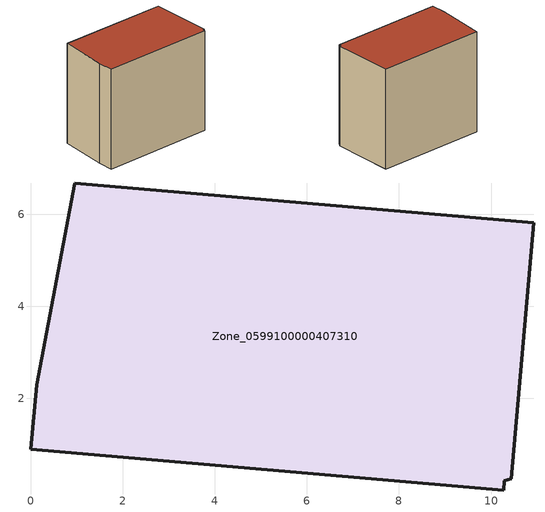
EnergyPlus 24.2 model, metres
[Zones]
Zone_0599100000407310
 floor ground (C_G): 0.95,6.68 10.93,5.82 10.44,0.25 10.29,0.21 10.28,0.01 0,0.9 0.12,2.3 z0
 wall outside (C_F): 0,0.9 10.28,0.01 10.29,0.21 10.44,0.25 10.93,5.82 0.95,6.68 0.12,2.3 0,0.9 z0:9.14
 roof outside (C_R): 0.95,6.68 0.12,2.3 0,0.9 10.28,0.01 10.29,0.21 10.44,0.25 10.93,5.82 z9.14
[BUILDING]
Pand.0599100000407310: North Axis=0; Terrain=City; Loads Convergence Tolerance Value=0.04; Temperature Convergence Tolerance Value=0.4; Solar Distribution=FullExterior; Maximum Number of Warmup Days=25; Minimum Number of Warmup Days=1
[Site:Location]
Rotterdam.The.Hague.AP_ZH_NLD Design_Conditions: Latitude=51.96; Longitude=4.45; Time Zone=1; Elevation=-4.5
[SITE:GROUNDTEMPERATURE:BUILDINGSURFACE]
18, 18, 18, 18, 18, 18, 18, 18, 18, 18, 18, 18
[MATERIAL] Thermal Absorptance=0.9; Solar Absorptance=0.7; Visible Absorptance=0.7
Name | Roughness | Thickness | Conductivity | Density | Specific Heat
G.TI.2006-2014 | MediumSmooth | 0.15 | 0.06 | 540 | 1210
F.TI.2006-2014 | Rough | 0.3 | 0.12 | 1920 | 840
R.TI.2006-2014 | MediumRough | 0.2 | 0.08 | 1500 | 1000
[CONSTRUCTION]
C_G: G.TI.2006-2014
C_F: F.TI.2006-2014
C_R: R.TI.2006-2014
[ZONE]
Zone_0599100000407310: Type=1; Multiplier=1; Ceiling Height=Autocalculate; Volume=Autocalculate; Floor Area=autocalculate; Part of Total Floor Area=Yes
[ZONEINFILTRATION:DESIGNFLOWRATE]
Infil_Zone_0599100000407310: Zone or ZoneList or Space or SpaceList=Zone_0599100000407310; Schedule=AlwaysOn; Design Flow Rate Calculation Method=Flow/Area; Flow Rate per Floor Area=0.0015; Constant Term Coefficient=1; Temperature Term Coefficient=0; Velocity Term Coefficient=0; Velocity Squared Term Coefficient=0
[HVACTEMPLATE:ZONE:IDEALLOADSAIRSYSTEM]
Zone_0599100000407310: Maximum Heating Supply Air Temperature=50; Minimum Cooling Supply Air Temperature=13; Maximum Heating Supply Air Humidity Ratio=0.0156; Minimum Cooling Supply Air Humidity Ratio=0.0077; Heating Limit=NoLimit; Cooling Limit=NoLimit; Dehumidification Control Type=ConstantSensibleHeatRatio; Cooling Sensible Heat Ratio=0.7; Dehumidification Setpoint=60; Humidification Control Type=None; Humidification Setpoint=30; Outdoor Air Method=None; Outdoor Air Flow Rate per Person=0.00944; Outdoor Air Flow Rate per Zone Floor Area=0; Outdoor Air Flow Rate per Zone=0; Demand Controlled Ventilation Type=None; Outdoor Air Economizer Type=NoEconomizer; Heat Recovery Type=None; Sensible Heat Recovery Effectiveness=0.7; Latent Heat Recovery Effectiveness=0.65
[ZONECONTROL:THERMOSTAT]
ThermostatControl_Zone_0599100000407310: Zone or ZoneList=Zone_0599100000407310; Control Type Schedule=DualSetpointControlType; Control 1=Thermostat_Zone_0599100000407310; Temperature Difference Between Cutout And Setpoint=0
[THERMOSTATSETPOINT:DUALSETPOINT]
Thermostat_Zone_0599100000407310: Heating Setpoint Temperature Schedule=HeatingSetpoint_Zone_0599100000407310; Cooling Setpoint Temperature Schedule=CoolingSetpoint_Zone_0599100000407310
[SCHEDULE:COMPACT]
HeatingSetpoint_Zone_0599100000407310: Through: 12/31, For: AllDays, Until: 24:00, 21
CoolingSetpoint_Zone_0599100000407310: Through: 12/31, For: AllDays, Until: 24:00, 24
DualSetpointControlType: Through: 12/31, For: AllDays, Until: 24:00, 4
AlwaysOn: Through: 12/31, For: AllDays, Until: 24:00, 1
